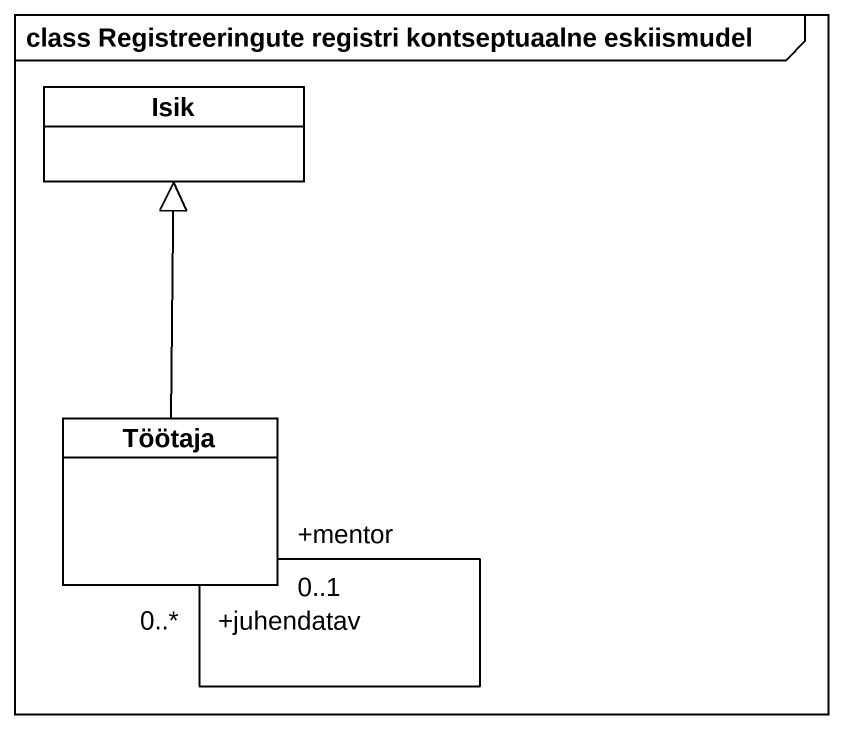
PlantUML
@startuml
mainframe class Registreeringute registri kontseptuaalne eskiismudel
hide circle
hide empty members
class Isik
class Töötaja
Töötaja -up-|> Isik
Töötaja "+juhendatav\n0..*" -- "+mentor\n0..1" Töötaja
@enduml
